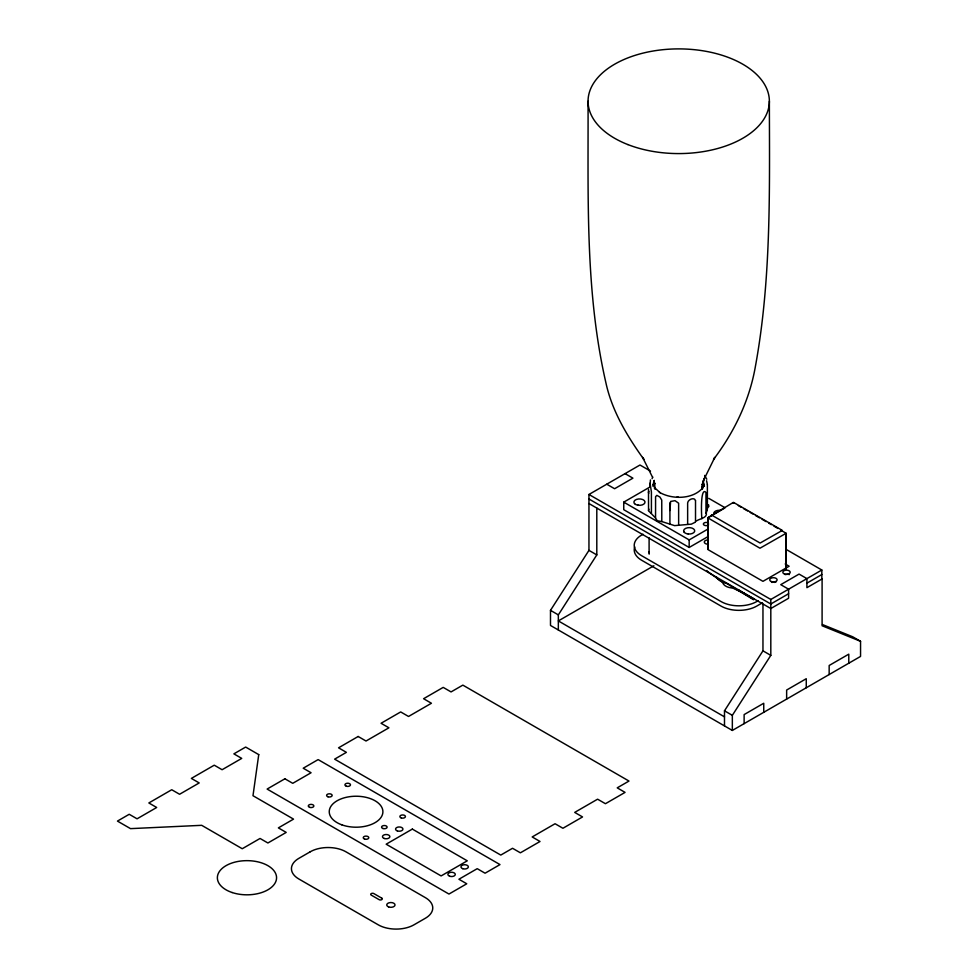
<?xml version="1.0" encoding="UTF-8"?>
<svg xmlns="http://www.w3.org/2000/svg" width="978" height="978" viewBox="0 0 978 978"><rect width="100%" height="100%" fill="white"/><g stroke="black" fill="none" stroke-linecap="round" stroke-linejoin="round"><path stroke-width="1.47" d="M695.187 522.252L691.348 524.147L674.575 525.626L661.8 521.555L661.751 500.088L659.869 496.995L656.849 495.369L655.578 496.677L655.553 517.949L648.536 510.797L648.5 489.452M650.04 487.276L650.04 486.555M650.04 487.105L650.407 479.978M669.918 523.951L669.93 502.826M669.918 510.504L670.602 501.445L675.016 500.675L678.549 503.144A3.619 2.958 -0.2 0 1 678.634 503.621L678.646 524.746M707.925 549.159L707.913 517.717L733.427 502.35L782.339 530.406L760.114 543.047L711.458 514.99M786.165 569.196L786.178 533.352L780.615 529.99M650.04 483.095L651.409 491.958L651.421 513.267M588.047 101.247C588.45 195.013 584.758 290.49 605.847 382.52C611.959 410.992 627.13 436.041 643.854 459.403L642.607 457.386L652.509 477.203M655.517 518.157L657.216 520.699L661.8 521.555M707.387 508.193L707.277 509.685M654.49 487.741L654.514 488.597M653.011 484.819L653.047 486.359M648.5 510.467L648.952 509.183M653.023 484.648L654.184 480.675M702.277 489.355L702.876 482.35M707.265 509.709L706.568 512.142M703.72 479.807L704.087 478.376L702.314 489.098L701.911 486.469M652.057 478.694L652.815 477.154M703.109 481.2L714.796 457.386L713.549 459.403C734.344 431.934 749.503 400.442 755.419 366.322C771.422 278.999 769.527 189.646 769.368 101.247M653.879 481.274L654.368 480.381M695.517 500.65L695.517 521.604C698.72 518.597 707.73 518.364 706.263 512.778M654.184 484.746L653.732 485.65L654.368 484.452M822.486 624.563L852.706 636.788L860.554 641.311L860.554 656.421L732.339 730.444L550.492 625.455L550.492 610.345L588.952 550.369L588.952 494.477L639.979 465.015L650.517 471.103M558.34 629.991L558.34 614.881L596.8 554.905L596.8 508.071M724.49 725.908L724.49 710.81L762.962 650.835L762.962 604.001M732.339 730.444L732.339 715.334L770.811 655.37L770.811 599.465L588.952 494.477M702.913 487.68C693.023 499.575 672.057 499.66 659.38 492.289M707.485 536.885L689.172 547.46L623.756 509.697L623.756 502.142L650.089 486.934M643.047 534.257L641.617 535.076A25.269 14.584 0 0 0 641.617 555.7L721.018 601.543A25.269 14.584 0 0 0 756.752 601.543L758.17 600.724M712.118 515.369L707.962 517.741L707.925 549.135M714.735 513.866L723.891 508.572M623.756 502.142L689.172 539.905L707.485 529.33M653.879 565.761L558.34 620.92L724.49 716.85M762.437 602.79L756.752 606.079A25.269 14.584 0 0 1 721.018 606.079L641.617 560.235A25.269 14.584 0 0 1 634.759 546.934M770.811 599.465L821.826 570.015L821.826 579.074M788.598 593.732L770.811 604.001L588.952 499.012M806.911 583.157L821.826 574.538M733.182 503.205L734.221 503.205M720.37 510.333L719.918 510.284A5.55 3.203 0 0 0 713.744 513.853M638.793 505.32L637.644 505.161M753.439 598.609L749.136 596.189M860.554 641.311L822.095 625.761L822.095 578.927L806.911 587.68L806.911 578.621L799.063 574.086L780.75 584.661L788.598 589.196L788.598 598.255L770.811 608.536L588.952 503.536M742.29 592.509L733.867 588.585A5.55 3.203 0 0 0 731.471 587.925A11.1 6.406 0 0 1 722.766 582.9A5.55 3.203 0 0 0 721.642 581.519L719.087 579.697M743.341 592.998L744.392 593.499M738.317 505.577L740.969 507.105M743.61 508.621L747.571 510.919M750.212 512.448L752.864 513.963M755.505 515.492L759.466 517.79M762.106 519.306L766.08 521.604M768.72 523.12L771.361 524.648M774.001 526.176L777.975 528.462M708.793 498.364L725.15 507.802M786.251 549.465L821.826 570.015M785.2 563.964L789.124 566.238L762.962 581.335L708.011 549.612M625.064 473.633L632.913 478.156L614.6 488.731L606.751 484.208M742.595 592.497L738.549 589.93M742.864 592.644L748.879 596.042M753.586 599.746L726.96 583.609A18.13 10.465 0 0 1 716.299 576.91M588.952 550.369L596.8 554.905M762.962 650.835L770.811 655.37M550.492 610.345L558.34 614.881M724.49 710.81L732.339 715.334M660.174 492.765L654.429 487.545M718.231 579.086L708.011 571.8A5.55 3.203 0 0 1 706.923 570.529M706.581 480.736L707.363 484.526M702.021 484.171L702.876 485.43L702.253 484.477M702.021 484.501L702.681 485.443L702.253 484.807M704.637 475.406L706.776 479.208M708.549 504.77L708.854 506.457L707.412 508.132L707.375 484.721M683.928 531.885L683.659 531.225M703.561 482.973L702.681 481.359L704.404 486.298M703.94 483.951L704.331 485.626M695.505 500.491C694.331 496.665 687.779 499.648 687.644 502.961L687.644 523.927M654.526 482.35L655.089 489.098M848.782 663.218L848.782 654.16L829.161 665.492L829.161 674.551M806.263 687.766L806.263 678.708L786.642 690.04L786.642 699.099M786.165 569.037L786.165 533.267L759.967 548.218L707.925 517.9L707.925 549.306M763.745 712.314L763.745 703.255L744.124 714.588L744.124 723.647M705.969 513.34L705.969 492.386C699.38 485.601 701.947 524.611 701.96 517.888M689.172 539.905L689.172 547.46M649.099 537.839L649.099 552.937M648.854 493.144A2.775 1.601 0 0 1 648.976 491.384M708.585 524.831A2.775 1.601 0 0 1 704.417 525.284A2.775 1.601 0 0 1 704.356 522.827A2.775 1.601 0 0 1 708.549 523.206M771.96 582.399A3.704 2.139 0 0 1 774.894 582.399M708.39 544.184A3.704 2.139 0 0 1 704.307 542.069A3.704 2.139 0 0 1 708.39 539.942M785.2 574.599A3.704 2.139 0 0 1 789.393 574.599M771.593 582.399A3.704 2.139 0 0 1 776.006 582.044M649.172 554.159A29.609 17.091 0 0 1 649.172 551.726M738.537 590.455A1.296 0.746 0 0 1 738.304 589.587A1.296 0.746 0 0 0 738.537 590.382L752.669 598.609A1.296 0.746 0 0 0 754.172 598.744M258.742 754.613L252.984 795.713L293.534 819.124L278.363 827.889L286.212 832.412L267.899 842.987L260.05 838.464L242.251 848.733L201.7 825.322L130.526 828.635L117.446 821.092L129.218 814.283L137.067 818.818L156.688 807.486L148.839 802.962L171.737 789.735L179.585 794.27L199.206 782.938L191.358 778.415L214.255 765.187L222.104 769.723L241.737 758.39L233.876 753.867L245.661 747.058L258.742 754.613M654.025 484.721L654.747 483.548L654.025 484.721M284.904 778.794L267.116 789.063L448.963 894.051L466.763 883.782L458.914 879.246L477.227 868.672L485.076 873.207L499.99 864.589L318.131 759.6L303.217 768.219L311.077 772.742L292.752 783.317L284.904 778.794M358.168 736.483L338.547 747.815L346.395 752.351L334.623 759.148L500.773 855.078L512.545 848.281L520.394 852.816L540.027 841.483L532.179 836.948L555.064 823.733L562.925 828.268L582.546 816.936L574.697 812.4L597.595 799.185L605.443 803.708L625.064 792.388L617.216 787.852L628.988 781.055L462.839 685.126L451.054 691.923L443.205 687.387L423.584 698.72L431.432 703.255L408.535 716.471L400.687 711.935L381.065 723.268L388.914 727.803L366.016 741.018L358.168 736.483M310.209 851.801L298.852 858.354A25.269 14.584 0 0 0 298.852 878.99L378.241 924.821A25.269 14.584 0 0 0 413.975 924.821L425.344 918.269A25.269 14.584 0 0 0 425.344 897.633L345.943 851.801A25.269 14.584 0 0 0 310.209 851.801M412.337 829.087L386.163 844.197L441.115 875.921L467.276 860.823L412.337 829.087M678.084 497.227L677.082 497.203L678.084 497.227M688.219 534L686.544 533.67A5.55 3.203 0 0 1 685.761 528.316A5.55 3.203 0 0 1 694.551 530.064A5.55 3.203 0 0 1 688.219 534M381.726 898.134L373.865 893.599A1.846 1.064 0 0 0 371.249 893.599A1.846 1.064 0 0 0 371.249 895.115L379.097 899.638A1.846 1.064 0 0 0 381.726 899.638A1.846 1.064 0 0 0 381.726 898.134M634.563 503.658L633.988 502.692A5.55 3.203 0 0 1 640.798 499.024A5.55 3.203 0 0 1 643.83 504.11A5.55 3.203 0 0 1 634.563 503.658M232.165 892.535A29.609 17.091 0 0 0 276.566 877.743A29.609 17.091 0 0 0 232.165 862.938A29.609 17.091 0 0 0 232.165 892.535M388.621 906.924A4.132 2.384 0 0 0 395.014 905.066A4.132 2.384 0 0 0 389.012 902.792A4.132 2.384 0 0 0 388.621 906.924M382.948 828.513A2.775 1.601 0 0 0 387.117 827.131A2.775 1.601 0 0 0 382.948 825.738A2.775 1.601 0 0 0 382.948 828.513M327.997 796.789A2.775 1.601 0 0 0 332.165 795.407A2.775 1.601 0 0 0 327.997 794.014A2.775 1.601 0 0 0 327.997 796.789M309.684 807.363A2.775 1.601 0 0 0 313.852 805.982A2.775 1.601 0 0 0 309.684 804.588A2.775 1.601 0 0 0 309.684 807.363M346.322 786.214A2.775 1.601 0 0 0 350.479 784.833A2.775 1.601 0 0 0 346.322 783.439A2.775 1.601 0 0 0 346.322 786.214M364.635 839.087A2.775 1.601 0 0 0 368.792 837.706A2.775 1.601 0 0 0 364.635 836.312A2.775 1.601 0 0 0 364.635 839.087M401.261 817.938A2.775 1.601 0 0 0 405.43 816.557A2.775 1.601 0 0 0 401.261 815.163A2.775 1.601 0 0 0 401.261 817.938M341.762 824.809A26.809 15.477 0 0 0 382.875 812.339A26.809 15.477 0 0 0 343.596 798.011A26.809 15.477 0 0 0 341.762 824.809M449.733 876.264A3.704 2.139 0 0 0 455.283 874.418A3.704 2.139 0 0 0 449.733 872.559A3.704 2.139 0 0 0 449.733 876.264M462.814 868.708A3.704 2.139 0 0 0 468.364 866.863A3.704 2.139 0 0 0 462.814 865.004A3.704 2.139 0 0 0 462.814 868.708M384.317 838.501A3.704 2.139 0 0 0 389.867 836.642A3.704 2.139 0 0 0 384.317 834.796A3.704 2.139 0 0 0 384.317 838.501M397.398 830.945A3.704 2.139 0 0 0 402.948 829.087A3.704 2.139 0 0 0 397.398 827.241A3.704 2.139 0 0 0 397.398 830.945M784.662 574.123A3.704 2.139 0 0 0 790.212 572.277A3.704 2.139 0 0 0 784.662 570.431A3.704 2.139 0 0 0 784.662 574.123M771.251 581.555A3.704 2.139 0 0 0 777.107 580.052A3.704 2.139 0 0 0 771.911 577.876A3.704 2.139 0 0 0 771.251 581.555M627.888 144.585A90.661 52.347 0 0 0 769.136 104.976A90.661 52.347 0 0 0 639.086 54.157A90.661 52.347 0 0 0 627.888 144.585"/></g></svg>
